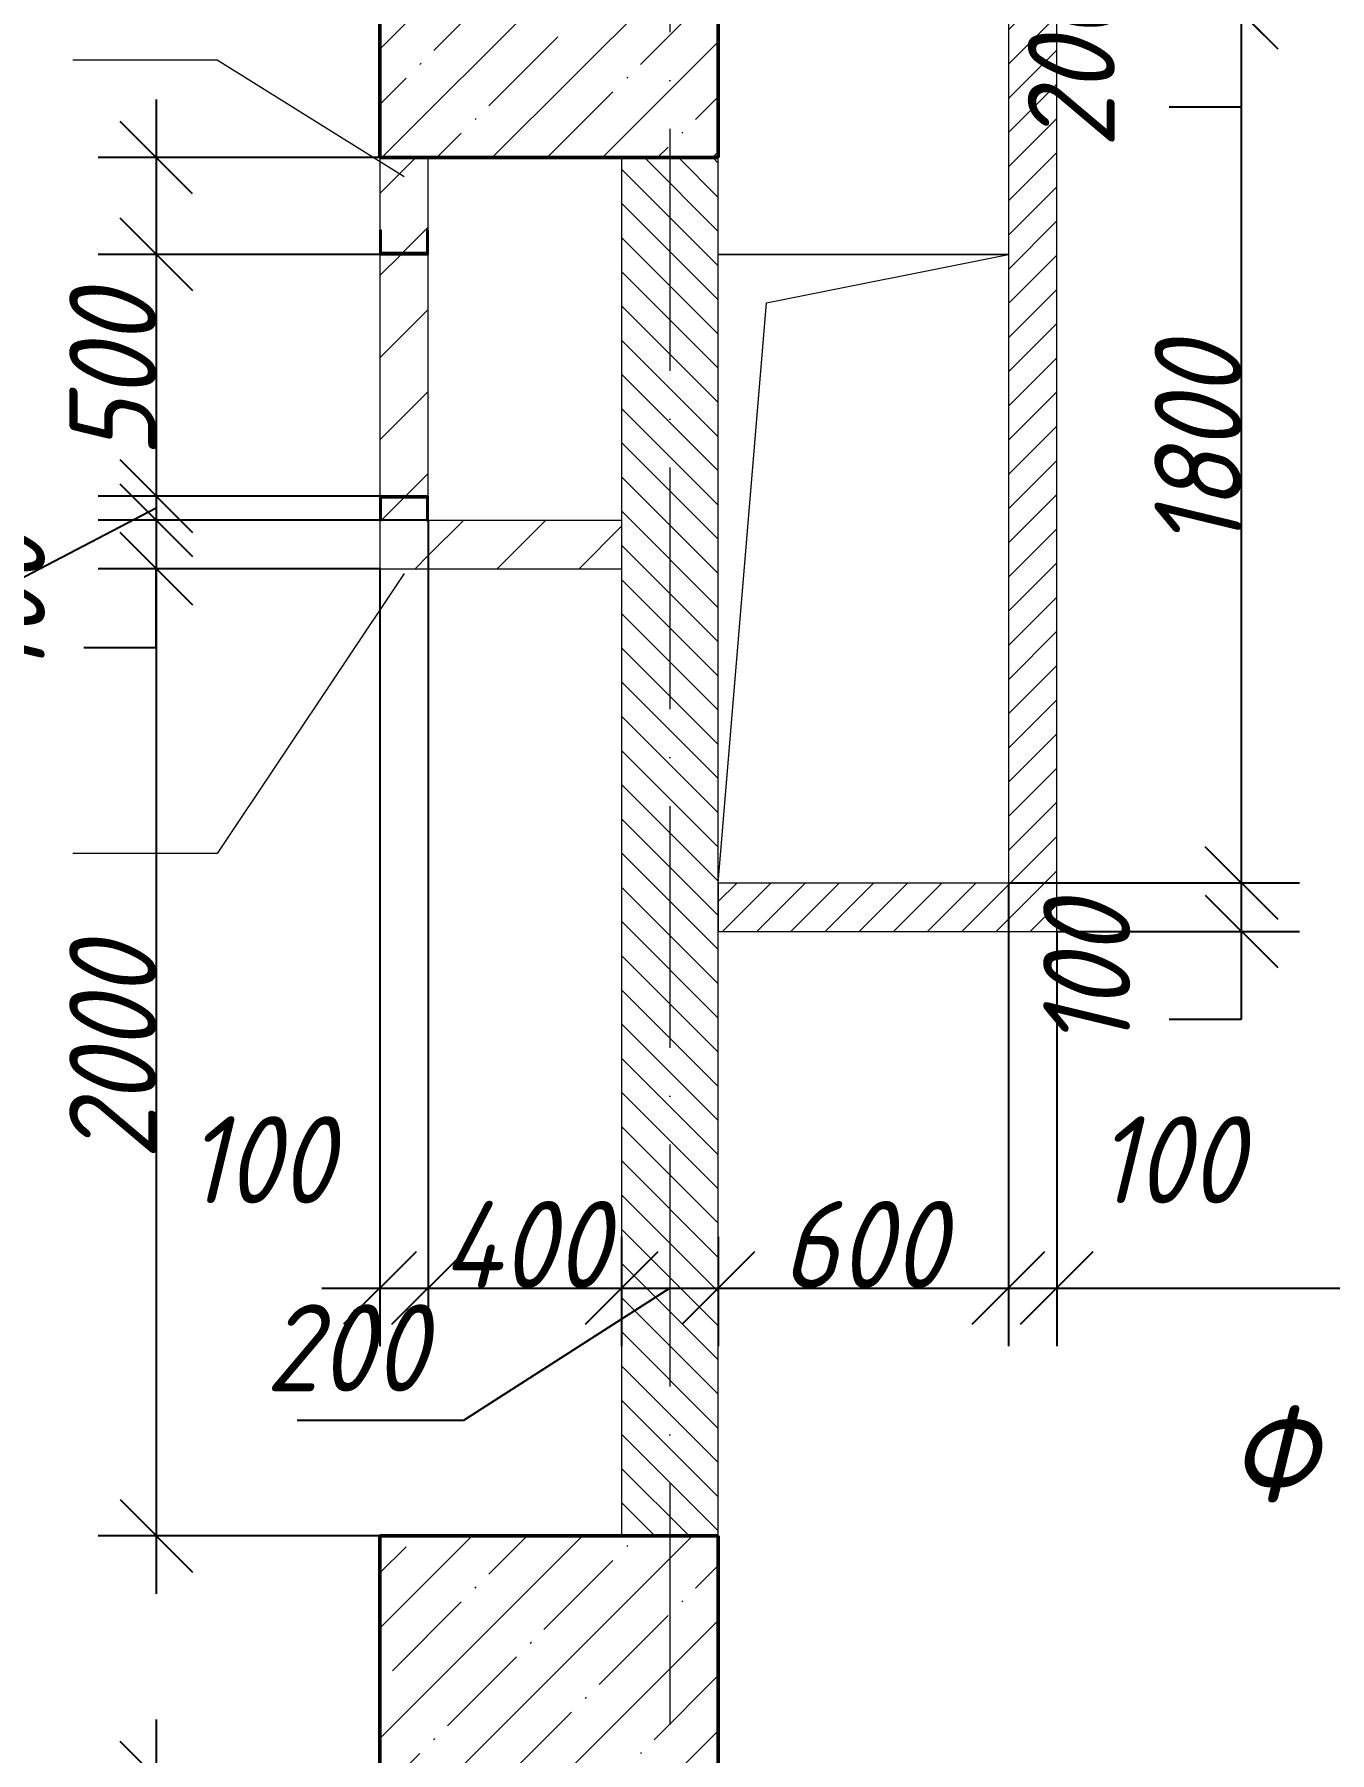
# Model space of a CAD drawing. Header units: millimetres. Extents: x -401725 to 250493, y 305116 to 802890.
# Drawn here: x -144015 to -141336, y 615449 to 619002 of the extents above; entities that cross this region are included whole.
import ezdxf

# ---------------------------------------------------------------- set-up
doc = ezdxf.new("R2010")
doc.units = ezdxf.units.MM
doc.linetypes.add('50_200_ШТРИХ_1Т_ш5_п1_п1_', pattern=[700, 500, -100, 0, -100])
for name, color, linetype, lineweight in [('A-____-____-DIMS', 7, 'Continuous', 9), ('A-FLOR-____-OTLN', 7, 'Continuous', 9), ('A-GENM-____-IDEN', 7, 'Continuous', 9), ('A-GENM-____-MCUT', 7, 'Continuous', 25), ('A-GENM-____-OTLN', 7, 'Continuous', 9), ('A-GENM-____-OTLN-1', 7, 'Continuous', 25), ('A-WALL-FNSH-MCUT-1', 7, 'Continuous', 9), ('S-COLS-____-MCUT', 7, 'Continuous', 50), ('S-COLS-____-OTLN', 7, 'Continuous', 9), ('S-GRID-____-OTLN-1', 7, '50_200_ШТРИХ_1Т_ш5_п1_п1_', 9)]:
    doc.layers.add(name, color=color, linetype=linetype, lineweight=lineweight)
for name, color, linetype, lineweight, true_color in [('A-WALL-____-MCUT-4', 7, 'Continuous', 13, 0x000000), ('A-WALL-____-PATT-3', 9, 'Continuous', 9, 0x808080), ('A-WALL-____-PATT-4', 9, 'Continuous', 9, 0x808080), ('A-WALL-____-PATT-5', 7, 'Continuous', 9, 0x000000), ('A-WALL-FNSH-MCUT-2', 7, 'Continuous', 13, 0x000000)]:
    doc.layers.add(name, color=color, linetype=linetype, lineweight=lineweight, true_color=true_color)
doc.styles.add('ISOCPEUR_I_10', font='isocpeui.ttf', dxfattribs={"width": 0.9, "height": 180})
doc.styles.add('ISOCPEUR_I_14', font='isocpeui.ttf', dxfattribs={"width": 0.9, "height": 180})
doc.styles.add('ISOCPEUR_I_2', font='isocpeui.ttf', dxfattribs={"width": 0.85, "height": 2.3})
doc.dimstyles.new('ISO-1_8_0_9К_СРЕДНИЙ_Кладочные_5', dxfattribs={"dimscale": 304.8, "dimtxt": 179.276612, "dimasz": 0.492126, "dimexe": 0.393701, "dimexo": 0, "dimgap": 0, "dimtad": 1, "dimdec": 3, "dimrnd": 0.001, "dimdsep": 46, "dimtxsty": 'ISOCPEUR_I_10', "dimblk1": 'OBLIQUE', "dimblk2": 'OBLIQUE', "dimsah": 1, "dimcen": 0.09, "dimdle": 0.393701, "dimazin": 0, "dimtfac": 1, "dimtdec": 4, "dimtix": 1, "dimtmove": 2, "dimatfit": 3, "dimfxl": 1, "dimtvp": 1, "dimtolj": 1, "dimtzin": 0, "dimarcsym": 2})
doc.dimstyles.new('ISO-1_8_0_9К_СРЕДНИЙ_Кладочные_8', dxfattribs={"dimscale": 304.8, "dimtxt": 179.276612, "dimasz": 0.492126, "dimexe": 0.393701, "dimexo": 0, "dimgap": 0, "dimtad": 1, "dimdec": 3, "dimrnd": 0.001, "dimdsep": 46, "dimtxsty": 'ISOCPEUR_I_14', "dimblk1": 'OBLIQUE', "dimblk2": 'OBLIQUE', "dimsah": 1, "dimcen": 0.09, "dimdle": 0.393701, "dimazin": 0, "dimtfac": 1, "dimtdec": 4, "dimtix": 1, "dimtmove": 0, "dimatfit": 3, "dimfxl": 1, "dimtvp": 1, "dimtolj": 1, "dimtzin": 0, "dimarcsym": 2})
doc.dimstyles.new('ISO-1_8_0_9К_СРЕДНИЙ_Кладочные_9', dxfattribs={"dimscale": 304.8, "dimtxt": 179.276612, "dimasz": 0.492126, "dimexe": 0.393701, "dimexo": 0, "dimgap": 0, "dimtad": 1, "dimdec": 3, "dimrnd": 0.001, "dimdsep": 46, "dimtxsty": 'ISOCPEUR_I_14', "dimblk1": 'OBLIQUE', "dimblk2": 'OBLIQUE', "dimsah": 1, "dimcen": 0.09, "dimdle": 0.393701, "dimazin": 0, "dimtfac": 1, "dimtdec": 4, "dimtix": 1, "dimtmove": 1, "dimatfit": 3, "dimfxl": 1, "dimtvp": 1, "dimtolj": 1, "dimtzin": 0, "dimarcsym": 2})
pattern_1 = [(45, (-175000.736, 544716.51), (-35.35534, 35.35534), [])]
pattern_2 = [(45, (-175000.74, 544716.51), (-84.85281, 84.85281), [])]

# ---------------------------------------------------------------- blocks, each defined once
blk = doc.blocks.new('BSC_Колонна _Прямоугольная - 500х700-28080545-АР1_Кладочный план 1 этажа в осях 1-64_Ю-ЯЯ')
at = {"layer": 'S-COLS-____-OTLN'}
h = blk.add_hatch(dxfattribs=at)
h.set_pattern_fill('FP_22', color=256, style=0, pattern_type=2)
h.set_pattern_definition([(315, (-70931.04, 32050), (114.04925, 114.04925), []), (315, (-70931.04, 31935.95), (114.04925, 114.04925), [201.613, -40.323, 3.353, -36.97])])
h.paths.add_polyline_path([(-250, 350), (-250, -350), (250, -350), (250, 350)], flags=0)
at = {"layer": 'S-COLS-____-MCUT'}
for p, q in [((250, 350), (-250, 350)), ((-250, 350), (-250, -350)), ((250, -350), (250, 350)), ((-250, -350), (250, -350))]:
    blk.add_line(p, q, dxfattribs=at)
blk = doc.blocks.new('BSC_Колонна _Прямоугольная - 500х700-V85-АР1_Кладочный план 1 этажа в осях 1-64_Ю-ЯЯ')
at = {"layer": 'S-COLS-____-OTLN'}
h = blk.add_hatch(dxfattribs=at)
h.set_pattern_fill('FP_87', color=256, style=0, pattern_type=2)
h.set_pattern_definition([(315, (-74281.04, 32050), (114.04925, 114.04925), []), (315, (-74281.04, 31935.95), (114.04925, 114.04925), [201.613, -40.323, 3.353, -36.97])])
h.paths.add_polyline_path([(-250, 350), (-250, -350), (250, -350), (250, 350)], flags=0)
at = {"layer": 'S-COLS-____-MCUT'}
for p, q in [((250, 350), (-250, 350)), ((-250, 350), (-250, -350)), ((250, -350), (250, 350)), ((-250, -350), (250, -350))]:
    blk.add_line(p, q, dxfattribs=at)
blk = doc.blocks.new('AR_Отверстие прямоугольное _в плите_ - AR_Отверстие прямоугольное _в плите_-V246-АР1_Кладочный план 1 этажа в осях 1-64_Ю-ЯЯ')
at = {"layer": 'A-GENM-____-OTLN'}
for p, q in [((300, 650), (-300, 650)), ((-200, 550), (300, 650)), ((-300, -650), (-200, 550))]:
    blk.add_line(p, q, dxfattribs=at)
blk = doc.blocks.new('154_Фахверк_СКБ_Швеллер - Тип_100_4830-36699370-АР1_Кладочный план 1 этажа в осях 1-64_Ю-ЯЯ')
at = {"layer": 'A-GENM-____-MCUT'}
for p, q in [((175, 50), (125, 50)), ((125, 50), (125, -50)), ((128, 47), (175, 47)), ((128, -47), (128, 47)), ((175, 47), (175, 50)), ((125, -50), (175, -50)), ((175, -47), (128, -47)), ((175, -50), (175, -47))]:
    blk.add_line(p, q, dxfattribs=at)
blk = doc.blocks.new('_Oblique')
at = {"color": 0, "linetype": 'ByBlock', "lineweight": -2}
blk.add_line((-0.5, -0.5), (0.5, 0.5), dxfattribs=at)
blk = doc.blocks.new('*D13192')
at = {"layer": 'A-____-____-DIMS', "color": 0, "lineweight": -2, "transparency": 16777216}
for p, q in [((-143763.2, 615517.6), (-143763.2, 612377.6)), ((-142800.7, 615397.6), (-143883.2, 615397.6)), ((-142800.7, 612497.6), (-143883.2, 612497.6))]:
    blk.add_line(p, q, dxfattribs=at)
at = {"layer": 'Defpoints', "color": 0, "transparency": 16777216}
for p in [(-142800.7, 615397.6), (-143763.2, 612497.6), (-142800.7, 612497.6)]:
    blk.add_point(p, dxfattribs=at)
at = {"layer": 'A-____-____-DIMS', "color": 0, "lineweight": -2, "transparency": 16777216, "xscale": 150, "yscale": 150, "zscale": 150}
for p, rotation in [((-143763.2, 615397.6), 90), ((-143763.2, 612497.6), 270)]:
    blk.add_blockref('_Oblique', p, dxfattribs=dict(at, rotation=rotation))
at = {"layer": 'A-____-____-DIMS', "color": 0, "transparency": 16777216, "insert": (-143853.2, 613947.6), "char_height": 180, "width": 546.104, "attachment_point": 5, "rotation": 90, "style": 'ISOCPEUR_I_14'}
blk.add_mtext('\\A1;2900', dxfattribs=at)
blk = doc.blocks.new('*D13193')
at = {"layer": 'A-____-____-DIMS', "color": 0, "lineweight": -2, "transparency": 16777216}
for p, q in [((-143763.2, 618867.6), (-143763.2, 618427.6)), ((-143300.7, 618747.6), (-143883.2, 618747.6)), ((-143274.2, 618547.6), (-143883.2, 618547.6))]:
    blk.add_line(p, q, dxfattribs=at)
at = {"layer": 'Defpoints', "color": 0, "transparency": 16777216}
for p in [(-143300.7, 618747.6), (-143763.2, 618547.6), (-143274.2, 618547.6)]:
    blk.add_point(p, dxfattribs=at)
at = {"layer": 'A-____-____-DIMS', "color": 0, "lineweight": -2, "transparency": 16777216, "xscale": 150, "yscale": 150, "zscale": 150}
for p, rotation in [((-143763.2, 618747.6), 90), ((-143763.2, 618547.6), 270)]:
    blk.add_blockref('_Oblique', p, dxfattribs=dict(at, rotation=rotation))
at = {"layer": 'A-____-____-DIMS', "color": 0, "transparency": 16777216, "insert": (-144329.7, 618162.8), "char_height": 180, "width": 409.578, "attachment_point": 1, "rotation": 90, "line_spacing_factor": 1.149209, "style": 'ISOCPEUR_I_10'}
blk.add_mtext('\\A1;200', dxfattribs=at)
blk = doc.blocks.new('*D13194')
at = {"layer": 'A-____-____-DIMS', "color": 0, "lineweight": -2, "transparency": 16777216}
for p, q in [((-143763.2, 618667.6), (-143763.2, 617927.6)), ((-143274.2, 618547.6), (-143883.2, 618547.6)), ((-143274.2, 618047.6), (-143883.2, 618047.6))]:
    blk.add_line(p, q, dxfattribs=at)
at = {"layer": 'Defpoints', "color": 0, "transparency": 16777216}
for p in [(-143274.2, 618547.6), (-143763.2, 618047.6), (-143274.2, 618047.6)]:
    blk.add_point(p, dxfattribs=at)
at = {"layer": 'A-____-____-DIMS', "color": 0, "lineweight": -2, "transparency": 16777216, "xscale": 150, "yscale": 150, "zscale": 150}
for p, rotation in [((-143763.2, 618547.6), 90), ((-143763.2, 618047.6), 270)]:
    blk.add_blockref('_Oblique', p, dxfattribs=dict(at, rotation=rotation))
at = {"layer": 'A-____-____-DIMS', "color": 0, "transparency": 16777216, "insert": (-143853.2, 618297.6), "char_height": 180, "width": 409.578, "attachment_point": 5, "rotation": 90, "style": 'ISOCPEUR_I_14'}
blk.add_mtext('\\A1;500', dxfattribs=at)
blk = doc.blocks.new('*D13195')
at = {"layer": 'A-____-____-DIMS', "color": 0, "lineweight": -2, "transparency": 16777216}
for p, q in [((-143763.2, 618167.6), (-143763.2, 617877.6)), ((-143763.2, 618022.6), (-144209.7, 617789.3)), ((-143274.2, 618047.6), (-143883.2, 618047.6)), ((-143200.7, 617997.6), (-143883.2, 617997.6)), ((-144209.7, 617789.3), (-144436.3, 617789.3))]:
    blk.add_line(p, q, dxfattribs=at)
at = {"layer": 'Defpoints', "color": 0, "transparency": 16777216}
for p in [(-143274.2, 618047.6), (-143763.2, 617997.6), (-143200.7, 617997.6)]:
    blk.add_point(p, dxfattribs=at)
at = {"layer": 'A-____-____-DIMS', "color": 0, "lineweight": -2, "transparency": 16777216, "xscale": 150, "yscale": 150, "zscale": 150}
for p, rotation in [((-143763.2, 618047.6), 90), ((-143763.2, 617997.6), 270)]:
    blk.add_blockref('_Oblique', p, dxfattribs=dict(at, rotation=rotation))
at = {"layer": 'A-____-____-DIMS', "color": 0, "transparency": 16777216, "insert": (-144329.7, 617636.2), "char_height": 180, "width": 273.052, "attachment_point": 1, "rotation": 90, "line_spacing_factor": 1.149209, "style": 'ISOCPEUR_I_14'}
blk.add_mtext('\\A1;50', dxfattribs=at)
blk = doc.blocks.new('*D13196')
at = {"layer": 'A-____-____-DIMS', "color": 0, "lineweight": -2, "transparency": 16777216}
for p, q in [((-143763.2, 618117.6), (-143763.2, 617777.6)), ((-143200.7, 617997.6), (-143883.2, 617997.6)), ((-143300.7, 617897.6), (-143883.2, 617897.6)), ((-143763.2, 617734.7), (-143763.2, 617897.6)), ((-143913.2, 617734.7), (-143763.2, 617734.7))]:
    blk.add_line(p, q, dxfattribs=at)
at = {"layer": 'Defpoints', "color": 0, "transparency": 16777216}
for p in [(-143200.7, 617997.6), (-143763.2, 617897.6), (-143300.7, 617897.6)]:
    blk.add_point(p, dxfattribs=at)
at = {"layer": 'A-____-____-DIMS', "color": 0, "lineweight": -2, "transparency": 16777216, "xscale": 150, "yscale": 150, "zscale": 150}
for p, rotation in [((-143763.2, 617997.6), 90), ((-143763.2, 617897.6), 270)]:
    blk.add_blockref('_Oblique', p, dxfattribs=dict(at, rotation=rotation))
at = {"layer": 'A-____-____-DIMS', "color": 0, "transparency": 16777216, "insert": (-144173.5, 617670.6), "char_height": 180, "width": 368.207, "attachment_point": 1, "rotation": 90, "line_spacing_factor": 1.149209, "style": 'ISOCPEUR_I_14'}
blk.add_mtext('\\A1;100', dxfattribs=at)
blk = doc.blocks.new('*D13197')
at = {"layer": 'A-____-____-DIMS', "color": 0, "lineweight": -2, "transparency": 16777216}
for p, q in [((-143763.2, 618017.6), (-143763.2, 615777.6)), ((-143300.7, 617897.6), (-143883.2, 617897.6)), ((-143300.7, 615897.6), (-143883.2, 615897.6))]:
    blk.add_line(p, q, dxfattribs=at)
at = {"layer": 'Defpoints', "color": 0, "transparency": 16777216}
for p in [(-143300.7, 617897.6), (-143763.2, 615897.6), (-143300.7, 615897.6)]:
    blk.add_point(p, dxfattribs=at)
at = {"layer": 'A-____-____-DIMS', "color": 0, "lineweight": -2, "transparency": 16777216, "xscale": 150, "yscale": 150, "zscale": 150}
for p, rotation in [((-143763.2, 617897.6), 90), ((-143763.2, 615897.6), 270)]:
    blk.add_blockref('_Oblique', p, dxfattribs=dict(at, rotation=rotation))
at = {"layer": 'A-____-____-DIMS', "color": 0, "transparency": 16777216, "insert": (-143853.2, 616897.6), "char_height": 180, "width": 546.104, "attachment_point": 5, "rotation": 90, "style": 'ISOCPEUR_I_14'}
blk.add_mtext('\\A1;2000', dxfattribs=at)
blk = doc.blocks.new('*D13198')
at = {"layer": 'A-____-____-DIMS', "color": 0, "lineweight": -2, "transparency": 16777216}
for p, q in [((-143200.7, 617997.6), (-143200.7, 616290)), ((-143300.7, 617897.6), (-143300.7, 616290)), ((-143420.7, 616410), (-143080.7, 616410))]:
    blk.add_line(p, q, dxfattribs=at)
at = {"layer": 'Defpoints', "color": 0, "transparency": 16777216}
for p in [(-143200.7, 617997.6), (-143300.7, 617897.6), (-143200.7, 616410)]:
    blk.add_point(p, dxfattribs=at)
at = {"layer": 'A-____-____-DIMS', "color": 0, "lineweight": -2, "transparency": 16777216, "xscale": 150, "yscale": 150, "zscale": 150, "rotation": 180}
blk.add_blockref('_Oblique', (-143300.7, 616410), dxfattribs=at)
at = {"layer": 'A-____-____-DIMS', "color": 0, "lineweight": -2, "transparency": 16777216, "xscale": 150, "yscale": 150, "zscale": 150}
blk.add_blockref('_Oblique', (-143200.7, 616410), dxfattribs=at)
at = {"layer": 'A-____-____-DIMS', "color": 0, "transparency": 16777216, "insert": (-143701.1, 616765.2), "char_height": 180, "width": 368.207, "attachment_point": 1, "line_spacing_factor": 1.149209, "style": 'ISOCPEUR_I_14'}
blk.add_mtext('\\A1;100', dxfattribs=at)
blk = doc.blocks.new('*D13199')
at = {"layer": 'A-____-____-DIMS', "color": 0, "lineweight": -2, "transparency": 16777216}
for p, q in [((-143200.7, 617997.6), (-143200.7, 616290)), ((-142800.7, 616516.1), (-142800.7, 616290)), ((-143320.7, 616410), (-142680.7, 616410))]:
    blk.add_line(p, q, dxfattribs=at)
at = {"layer": 'Defpoints', "color": 0, "transparency": 16777216}
for p in [(-143200.7, 617997.6), (-142800.7, 616516.1), (-142800.7, 616410)]:
    blk.add_point(p, dxfattribs=at)
at = {"layer": 'A-____-____-DIMS', "color": 0, "lineweight": -2, "transparency": 16777216, "xscale": 150, "yscale": 150, "zscale": 150, "rotation": 180}
blk.add_blockref('_Oblique', (-143200.7, 616410), dxfattribs=at)
at = {"layer": 'A-____-____-DIMS', "color": 0, "lineweight": -2, "transparency": 16777216, "xscale": 150, "yscale": 150, "zscale": 150}
blk.add_blockref('_Oblique', (-142800.7, 616410), dxfattribs=at)
at = {"layer": 'A-____-____-DIMS', "color": 0, "transparency": 16777216, "insert": (-143000.7, 616500), "char_height": 180, "width": 426.127, "attachment_point": 5, "style": 'ISOCPEUR_I_14'}
blk.add_mtext('\\A1;400', dxfattribs=at)
blk = doc.blocks.new('*D13200')
at = {"layer": 'A-____-____-DIMS', "color": 0, "lineweight": -2, "transparency": 16777216}
for p, q in [((-142800.7, 616516.1), (-142800.7, 616290)), ((-142600.7, 616516.1), (-142600.7, 616290)), ((-142700.7, 616410), (-143127.6, 616136.3)), ((-142920.7, 616410), (-142480.7, 616410)), ((-143127.6, 616136.3), (-143471.7, 616136.3))]:
    blk.add_line(p, q, dxfattribs=at)
at = {"layer": 'Defpoints', "color": 0, "transparency": 16777216}
for p in [(-142800.7, 616516.1), (-142600.7, 616516.1), (-142600.7, 616410)]:
    blk.add_point(p, dxfattribs=at)
at = {"layer": 'A-____-____-DIMS', "color": 0, "lineweight": -2, "transparency": 16777216, "xscale": 150, "yscale": 150, "zscale": 150, "rotation": 180}
blk.add_blockref('_Oblique', (-142800.7, 616410), dxfattribs=at)
at = {"layer": 'A-____-____-DIMS', "color": 0, "lineweight": -2, "transparency": 16777216, "xscale": 150, "yscale": 150, "zscale": 150}
blk.add_blockref('_Oblique', (-142600.7, 616410), dxfattribs=at)
at = {"layer": 'A-____-____-DIMS', "color": 0, "transparency": 16777216, "insert": (-143537.2, 616376.3), "char_height": 180, "width": 409.578, "attachment_point": 1, "line_spacing_factor": 1.149209, "style": 'ISOCPEUR_I_14'}
blk.add_mtext('\\A1;200', dxfattribs=at)
blk = doc.blocks.new('*D13201')
at = {"layer": 'A-____-____-DIMS', "color": 0, "lineweight": -2, "transparency": 16777216}
for p, q in [((-142000.7, 617247.6), (-142000.7, 616290)), ((-142600.7, 616516.1), (-142600.7, 616290)), ((-142720.7, 616410), (-141880.7, 616410))]:
    blk.add_line(p, q, dxfattribs=at)
at = {"layer": 'Defpoints', "color": 0, "transparency": 16777216}
for p in [(-142000.7, 617247.6), (-142600.7, 616516.1), (-142000.7, 616410)]:
    blk.add_point(p, dxfattribs=at)
at = {"layer": 'A-____-____-DIMS', "color": 0, "lineweight": -2, "transparency": 16777216, "xscale": 150, "yscale": 150, "zscale": 150, "rotation": 180}
blk.add_blockref('_Oblique', (-142600.7, 616410), dxfattribs=at)
at = {"layer": 'A-____-____-DIMS', "color": 0, "lineweight": -2, "transparency": 16777216, "xscale": 150, "yscale": 150, "zscale": 150}
blk.add_blockref('_Oblique', (-142000.7, 616410), dxfattribs=at)
at = {"layer": 'A-____-____-DIMS', "color": 0, "transparency": 16777216, "insert": (-142300.7, 616500), "char_height": 180, "width": 409.578, "attachment_point": 5, "style": 'ISOCPEUR_I_14'}
blk.add_mtext('\\A1;600', dxfattribs=at)
blk = doc.blocks.new('*D13202')
at = {"layer": 'A-____-____-DIMS', "color": 0, "lineweight": -2, "transparency": 16777216}
for p, q in [((-142000.7, 617247.6), (-142000.7, 616290)), ((-141900.7, 617147.6), (-141900.7, 616290)), ((-142120.7, 616410), (-141780.7, 616410))]:
    blk.add_line(p, q, dxfattribs=at)
at = {"layer": 'Defpoints', "color": 0, "transparency": 16777216}
for p in [(-142000.7, 617247.6), (-141900.7, 617147.6), (-141900.7, 616410)]:
    blk.add_point(p, dxfattribs=at)
at = {"layer": 'A-____-____-DIMS', "color": 0, "lineweight": -2, "transparency": 16777216, "xscale": 150, "yscale": 150, "zscale": 150, "rotation": 180}
blk.add_blockref('_Oblique', (-142000.7, 616410), dxfattribs=at)
at = {"layer": 'A-____-____-DIMS', "color": 0, "lineweight": -2, "transparency": 16777216, "xscale": 150, "yscale": 150, "zscale": 150}
blk.add_blockref('_Oblique', (-141900.7, 616410), dxfattribs=at)
at = {"layer": 'A-____-____-DIMS', "color": 0, "transparency": 16777216, "insert": (-141818.9, 616765.2), "char_height": 180, "width": 368.207, "attachment_point": 1, "line_spacing_factor": 1.149209, "style": 'ISOCPEUR_I_14'}
blk.add_mtext('\\A1;100', dxfattribs=at)
blk = doc.blocks.new('*D13203')
at = {"layer": 'A-____-____-DIMS', "color": 0, "lineweight": -2, "transparency": 16777216}
for p, q in [((-141900.7, 617147.6), (-141900.7, 616290)), ((-139600.7, 616516.1), (-139600.7, 616290)), ((-142020.7, 616410), (-139480.7, 616410))]:
    blk.add_line(p, q, dxfattribs=at)
at = {"layer": 'Defpoints', "color": 0, "transparency": 16777216}
for p in [(-141900.7, 617147.6), (-139600.7, 616516.1), (-139600.7, 616410)]:
    blk.add_point(p, dxfattribs=at)
at = {"layer": 'A-____-____-DIMS', "color": 0, "lineweight": -2, "transparency": 16777216, "xscale": 150, "yscale": 150, "zscale": 150, "rotation": 180}
blk.add_blockref('_Oblique', (-141900.7, 616410), dxfattribs=at)
at = {"layer": 'A-____-____-DIMS', "color": 0, "lineweight": -2, "transparency": 16777216, "xscale": 150, "yscale": 150, "zscale": 150}
blk.add_blockref('_Oblique', (-139600.7, 616410), dxfattribs=at)
at = {"layer": 'A-____-____-DIMS', "color": 0, "transparency": 16777216, "insert": (-140750.7, 616500), "char_height": 180, "width": 546.104, "attachment_point": 5, "style": 'ISOCPEUR_I_14'}
blk.add_mtext('\\A1;2300', dxfattribs=at)
blk = doc.blocks.new('*D13215')
at = {"layer": 'A-____-____-DIMS', "color": 0, "lineweight": -2, "transparency": 16777216}
for p, q in [((-141518.4, 617027.6), (-141518.4, 617367.6)), ((-142000.7, 617247.6), (-141398.4, 617247.6)), ((-141900.7, 617147.6), (-141398.4, 617147.6)), ((-141518.4, 616965.9), (-141518.4, 617147.6)), ((-141668.4, 616965.9), (-141518.4, 616965.9))]:
    blk.add_line(p, q, dxfattribs=at)
at = {"layer": 'Defpoints', "color": 0, "transparency": 16777216}
for p in [(-142000.7, 617247.6), (-141518.4, 617247.6), (-141900.7, 617147.6)]:
    blk.add_point(p, dxfattribs=at)
at = {"layer": 'A-____-____-DIMS', "color": 0, "lineweight": -2, "transparency": 16777216, "xscale": 150, "yscale": 150, "zscale": 150}
for p, rotation in [((-141518.4, 617247.6), 90), ((-141518.4, 617147.6), 270)]:
    blk.add_blockref('_Oblique', p, dxfattribs=dict(at, rotation=rotation))
at = {"layer": 'A-____-____-DIMS', "color": 0, "transparency": 16777216, "insert": (-141928.7, 616901.8), "char_height": 180, "width": 368.207, "attachment_point": 1, "rotation": 90, "line_spacing_factor": 1.149209, "style": 'ISOCPEUR_I_14'}
blk.add_mtext('\\A1;100', dxfattribs=at)
blk = doc.blocks.new('*D13216')
at = {"layer": 'A-____-____-DIMS', "color": 0, "lineweight": -2, "transparency": 16777216}
for p, q in [((-141518.4, 617127.6), (-141518.4, 619167.6)), ((-141624.5, 619047.6), (-141398.4, 619047.6)), ((-142000.7, 617247.6), (-141398.4, 617247.6))]:
    blk.add_line(p, q, dxfattribs=at)
at = {"layer": 'Defpoints', "color": 0, "transparency": 16777216}
for p in [(-141624.5, 619047.6), (-141518.4, 619047.6), (-142000.7, 617247.6)]:
    blk.add_point(p, dxfattribs=at)
at = {"layer": 'A-____-____-DIMS', "color": 0, "lineweight": -2, "transparency": 16777216, "xscale": 150, "yscale": 150, "zscale": 150}
for p, rotation in [((-141518.4, 619047.6), 90), ((-141518.4, 617247.6), 270)]:
    blk.add_blockref('_Oblique', p, dxfattribs=dict(at, rotation=rotation))
at = {"layer": 'A-____-____-DIMS', "color": 0, "transparency": 16777216, "insert": (-141608.4, 618147.6), "char_height": 180, "width": 504.733, "attachment_point": 5, "rotation": 90, "style": 'ISOCPEUR_I_14'}
blk.add_mtext('\\A1;1800', dxfattribs=at)
blk = doc.blocks.new('*D13217')
at = {"layer": 'A-____-____-DIMS', "color": 0, "lineweight": -2, "transparency": 16777216}
for p, q in [((-141518.4, 618927.6), (-141518.4, 619367.6)), ((-141600.7, 619247.6), (-141398.4, 619247.6)), ((-141624.5, 619047.6), (-141398.4, 619047.6)), ((-141518.4, 618852.3), (-141518.4, 619047.6)), ((-141668.4, 618852.3), (-141518.4, 618852.3))]:
    blk.add_line(p, q, dxfattribs=at)
at = {"layer": 'Defpoints', "color": 0, "transparency": 16777216}
for p in [(-141600.7, 619247.6), (-141518.4, 619247.6), (-141624.5, 619047.6)]:
    blk.add_point(p, dxfattribs=at)
at = {"layer": 'A-____-____-DIMS', "color": 0, "lineweight": -2, "transparency": 16777216, "xscale": 150, "yscale": 150, "zscale": 150}
for p, rotation in [((-141518.4, 619247.6), 90), ((-141518.4, 619047.6), 270)]:
    blk.add_blockref('_Oblique', p, dxfattribs=dict(at, rotation=rotation))
at = {"layer": 'A-____-____-DIMS', "color": 0, "transparency": 16777216, "insert": (-141960.5, 618767.5), "char_height": 180, "width": 409.578, "attachment_point": 1, "rotation": 90, "line_spacing_factor": 1.149209, "style": 'ISOCPEUR_I_14'}
blk.add_mtext('\\A1;200', dxfattribs=at)

msp = doc.modelspace()

# ---------------------------------------------------------------- hatches: boundary and pattern name
at = {"layer": 'A-WALL-____-PATT-3'}
h = msp.add_hatch(dxfattribs=at)
h.set_pattern_fill('FP_6', color=256, style=0, pattern_type=2)
h.set_pattern_definition([(135, (-175000.736, 544716.51), (-35.35534, -35.35534), [])])
h.paths.add_polyline_path([(-142600.7357, 615897.5526), (-142600.7357, 618747.5526), (-142800.7357, 618747.5526), (-142800.7357, 615897.5526)], flags=0)
at = {"layer": 'A-WALL-____-PATT-4'}
h = msp.add_hatch(dxfattribs=at)
h.set_pattern_fill('FP_5', color=256, style=0, pattern_type=2)
h.set_pattern_definition(pattern_1)
h.paths.add_polyline_path([(-141900.7357, 617147.5526), (-141900.7357, 619047.5526), (-142000.7357, 619047.5526), (-142000.7357, 617147.5526)], flags=0)
h = msp.add_hatch(dxfattribs=at)
h.set_pattern_fill('FP_5', color=256, style=0, pattern_type=2)
h.set_pattern_definition(pattern_1)
h.paths.add_polyline_path([(-142600.7357, 617147.5526), (-142000.7357, 617147.5526), (-142000.7357, 617247.5526), (-142600.7357, 617247.5526)], flags=0)
at = {"layer": 'A-WALL-____-PATT-5'}
h = msp.add_hatch(dxfattribs=at)
h.set_pattern_fill('FP_4', color=256, style=0, pattern_type=2)
h.set_pattern_definition(pattern_2)
h.paths.add_polyline_path([(-143200.7357, 617897.5526), (-143200.9217, 617997.5526), (-143203.7357, 617997.5526), (-143203.7357, 618044.5526), (-143297.7357, 618044.5526), (-143297.7357, 617997.5526), (-143300.7357, 617997.5526), (-143300.7357, 617897.5526), (-143200.9217, 617897.5526)], flags=0)
h.paths.add_polyline_path([(-143203.7357, 618047.5526), (-143200.7357, 618047.5526), (-143200.9217, 618547.5526), (-143300.7357, 618547.5526), (-143300.7357, 618047.5526), (-143207.4024, 618047.5526)], flags=0)
h.paths.add_polyline_path([(-143203.7357, 618550.5526), (-143203.7357, 618597.5526), (-143200.7357, 618597.5526), (-143200.9217, 618747.5526), (-143300.7357, 618747.5526), (-143300.7357, 618597.5526), (-143297.7357, 618597.5526), (-143297.7357, 618550.5526), (-143274.469, 618550.5526)], flags=0)
h = msp.add_hatch(dxfattribs=at)
h.set_pattern_fill('FP_4', color=256, style=0, pattern_type=2)
h.set_pattern_definition(pattern_2)
h.paths.add_polyline_path([(-142800.7357, 617897.5526), (-142800.7357, 617997.5526), (-143200.7357, 617997.5526), (-143200.7357, 617897.5526)], flags=0)

# ---------------------------------------------------------------- linework, layer by layer
at = {"layer": 'A-FLOR-____-OTLN'}
msp.add_line((-142600.7357, 618547.2051), (-142000.7357, 618547.2051), dxfattribs=at)
at = {"layer": 'A-GENM-____-IDEN'}
for p, q in [((-143637.4864, 618949.0397), (-143936.0716, 618949.0397)), ((-143250.7357, 618707.5526), (-143637.4864, 618949.0397)), ((-143250.7357, 617887.5526), (-143637.4864, 617308.9192)), ((-143637.4864, 617308.9192), (-143936.0716, 617308.9192))]:
    msp.add_line(p, q, dxfattribs=at)
at = {"layer": 'A-WALL-____-MCUT-4'}
for p, q in [((-142800.7357, 618747.5526), (-142800.7357, 615897.5526)), ((-142600.7357, 615897.5526), (-142600.7357, 618747.5526))]:
    msp.add_line(p, q, dxfattribs=at)
at = {"layer": 'A-WALL-FNSH-MCUT-1'}
for p, q in [((-142000.7357, 619047.5526), (-142000.7357, 617247.5526)), ((-141900.7357, 617147.5526), (-141900.7357, 619047.5526)), ((-142000.7357, 617247.5526), (-142600.7357, 617247.5526)), ((-142600.7357, 617247.5526), (-142600.7357, 617147.5526)), ((-142600.7357, 617147.5526), (-141900.7357, 617147.5526))]:
    msp.add_line(p, q, dxfattribs=at)
at = {"layer": 'A-WALL-FNSH-MCUT-2'}
for p, q in [((-143300.7357, 618747.5526), (-143300.7357, 618597.5526)), ((-143200.7357, 618597.5526), (-143200.7357, 618747.5526)), ((-143300.7357, 618547.5526), (-143300.7357, 618047.5526)), ((-143200.7357, 618047.5526), (-143200.7357, 618547.5526)), ((-143300.7357, 617997.5526), (-143300.7357, 617897.5526)), ((-142800.7357, 617997.5526), (-143200.7357, 617997.5526)), ((-143300.7357, 617897.5526), (-142800.7357, 617897.5526))]:
    msp.add_line(p, q, dxfattribs=at)
at = {"layer": 'S-GRID-____-OTLN-1'}
msp.add_line((-142700.7357, 635609.362), (-142700.7357, 611391.9943), dxfattribs=at)

# ---------------------------------------------------------------- block references
at = {"layer": 'A-GENM-____-OTLN'}
msp.add_blockref('AR_Отверстие прямоугольное _в плите_ - AR_Отверстие прямоугольное _в плите_-V246-АР1_Кладочный план 1 этажа в осях 1-64_Ю-ЯЯ', (-142300.7357, 617897.2051), dxfattribs=at)
at = {"layer": 'A-GENM-____-OTLN-1'}
for p, rotation in [((-143250.7357, 618422.5526), 90), ((-143250.7357, 618172.5526), 270)]:
    msp.add_blockref('154_Фахверк_СКБ_Швеллер - Тип_100_4830-36699370-АР1_Кладочный план 1 этажа в осях 1-64_Ю-ЯЯ', p, dxfattribs=dict(at, rotation=rotation))
at = {"layer": 'S-COLS-____-OTLN', "rotation": 89.9999999999999}
for name, p in [('BSC_Колонна _Прямоугольная - 500х700-V85-АР1_Кладочный план 1 этажа в осях 1-64_Ю-ЯЯ', (-142950.7357, 618997.5526)), ('BSC_Колонна _Прямоугольная - 500х700-28080545-АР1_Кладочный план 1 этажа в осях 1-64_Ю-ЯЯ', (-142950.7357, 615647.5526))]:
    msp.add_blockref(name, p, dxfattribs=at)

# ---------------------------------------------------------------- texts
at = {"layer": 'A-GENM-____-IDEN', "insert": (-141544.7665, 616166.5462), "char_height": 200, "width": 230.886, "attachment_point": 1, "style": 'ISOCPEUR_I_2'}
msp.add_mtext('\\fISOCPEUR|b0|i1|c204|p34|;\\W.9;Ф', dxfattribs=at)

# ---------------------------------------------------------------- dimensions: what is measured, and where the dimension line sits
at = {"layer": 'A-____-____-DIMS'}
for base, p1, p2, dimstyle, override, picture, middle in [((-141518.3933, 619247.5526), (-141624.4593, 619047.5526), (-141600.7357, 619247.5526), 'ISO-1_8_0_9К_СРЕДНИЙ_Кладочные_9', {"dimpost": '<>', "dimfxl": 201.402111}, '*D13217', (-141633.5554, 618852.303)), ((-143763.2253, 618547.5526), (-143300.7357, 618747.5526), (-143274.1787, 618547.5526), 'ISO-1_8_0_9К_СРЕДНИЙ_Кладочные_5', {"dimpost": '<>', "dimfxl": 201.755489}, '*D13193', (-144209.6583, 618367.6359)), ((-143763.2253, 617997.5526), (-143274.1787, 618047.5526), (-143200.7357, 617997.5526), 'ISO-1_8_0_9К_СРЕДНИЙ_Кладочные_9', {"dimpost": '<>', "dimfxl": 88.847428}, '*D13195', (-144209.6583, 617789.2996)), ((-143763.2253, 617897.5526), (-143200.7357, 617997.5526), (-143300.7357, 617897.5526), 'ISO-1_8_0_9К_СРЕДНИЙ_Кладочные_9', {"dimpost": '<>', "dimfxl": 141.421356}, '*D13196', (-143878.3873, 617734.718)), ((-141518.3933, 617247.5526), (-141900.7357, 617147.5526), (-142000.7357, 617247.5526), 'ISO-1_8_0_9К_СРЕДНИЙ_Кладочные_9', {"dimpost": '<>', "dimfxl": 141.421356}, '*D13215', (-141633.5554, 616965.9016))]:
    dim = msp.add_linear_dim(base=base, p1=p1, p2=p2, angle=90, dimstyle=dimstyle, override=override, dxfattribs=at)
    dim.commit()
    dim.dimension.update_dxf_attribs({"geometry": picture, "text_midpoint": middle, "dimtype": 160, "text_rotation": 90})
for base, p1, p2, override, picture, middle in [((-141518.3933, 619047.5526), (-142000.7357, 617247.5526), (-141624.4593, 619047.5526), {"dimpost": '<>', "dimfxl": 1838.908348}, '*D13216', (-141608.3933, 618147.5526)), ((-143763.2253, 618047.5526), (-143274.1787, 618547.5526), (-143274.1787, 618047.5526), {"dimpost": '<>', "dimfxl": 500}, '*D13194', (-143853.2253, 618297.5526)), ((-143763.2253, 615897.5526), (-143300.7357, 617897.5526), (-143300.7357, 615897.5526), {"dimpost": '<>', "dimfxl": 2000}, '*D13197', (-143853.2253, 616897.5526)), ((-143763.2253, 612497.5526), (-142800.7357, 615397.5526), (-142800.7357, 612497.5526), {"dimpost": '<>', "dimfxl": 2900}, '*D13192', (-143853.2253, 613947.5526))]:
    dim = msp.add_linear_dim(base=base, p1=p1, p2=p2, angle=90, dimstyle='ISO-1_8_0_9К_СРЕДНИЙ_Кладочные_8', override=override, dxfattribs=at)
    dim.commit()
    dim.dimension.update_dxf_attribs({"geometry": picture, "text_midpoint": middle})
for base, p1, p2, override, picture, middle in [((-143200.7357, 616410.0333), (-143300.7357, 617897.5526), (-143200.7357, 617997.5526), {"dimpost": '<>', "dimfxl": 141.421356}, '*D13198', (-143517.02, 616525.1953)), ((-141900.7357, 616410.0333), (-142000.7357, 617247.5526), (-141900.7357, 617147.5526), {"dimpost": '<>', "dimfxl": 141.421356}, '*D13202', (-141634.7518, 616525.1953)), ((-142600.7357, 616410.0333), (-142800.7357, 616516.0993), (-142600.7357, 616516.0993), {"dimpost": '<>', "dimfxl": 200}, '*D13200', (-143127.5882, 616136.2919))]:
    dim = msp.add_linear_dim(base=base, p1=p1, p2=p2, dimstyle='ISO-1_8_0_9К_СРЕДНИЙ_Кладочные_9', override=override, dxfattribs=at)
    dim.commit()
    dim.dimension.update_dxf_attribs({"geometry": picture, "text_midpoint": middle, "dimtype": 160})
for base, p1, p2, override, picture, middle in [((-142800.7357, 616410.0333), (-143200.7357, 617997.5526), (-142800.7357, 616516.0993), {"dimpost": '<>', "dimfxl": 1534.504407}, '*D13199', (-143000.7357, 616500.0333)), ((-142000.7357, 616410.0333), (-142600.7357, 616516.0993), (-142000.7357, 617247.5526), {"dimpost": '<>', "dimfxl": 946.057017}, '*D13201', (-142300.7357, 616500.0333)), ((-139600.7357, 616410.0333), (-141900.7357, 617147.5526), (-139600.7357, 616516.0993), {"dimpost": '<>', "dimfxl": 2385.106544}, '*D13203', (-140750.7357, 616500.0333))]:
    dim = msp.add_linear_dim(base=base, p1=p1, p2=p2, dimstyle='ISO-1_8_0_9К_СРЕДНИЙ_Кладочные_8', override=override, dxfattribs=at)
    dim.commit()
    dim.dimension.update_dxf_attribs({"geometry": picture, "text_midpoint": middle})

doc.saveas('drawing.dxf')
